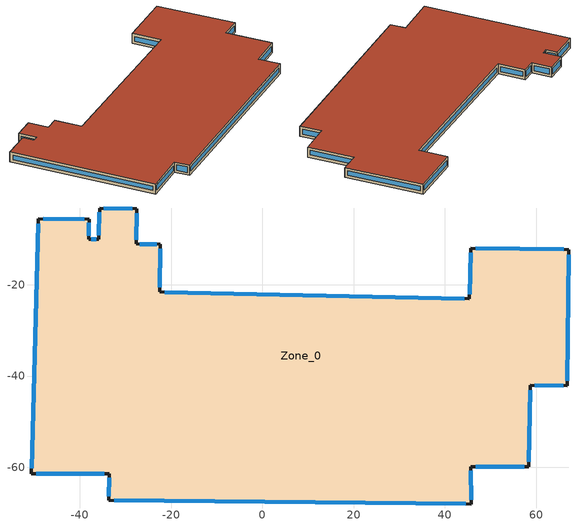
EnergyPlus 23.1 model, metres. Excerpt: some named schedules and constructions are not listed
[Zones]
Zone_0
 floor outside (90.1-2019 Nonresidential CZ 0 Exterior Floor (Mass)): 45.65,-11.95 67.11,-12.26 66.85,-42.12 58.67,-41.99 58.38,-59.84 45.67,-59.84 45.75,-68.04 -33.66,-67.17 -33.61,-61.37 -50.65,-61.4 -49.12,-5.47 -38.01,-5.66 -38.09,-10.02 -35.92,-10.05 -35.7,-3.15 -27.54,-3.34 -27.7,-11.04 -22.39,-11.12 -22.54,-21.54 45.37,-23.04 z4
 wall outside (UVal_0.2_Mass): 45.65,-11.95 45.37,-23.04 -22.54,-21.54 -22.39,-11.12 -27.7,-11.04 -27.54,-3.34 -35.7,-3.15 -35.92,-10.05 -38.09,-10.02 -38.01,-5.66 -49.12,-5.47 -50.65,-61.4 -33.61,-61.37 -33.66,-67.17 45.75,-68.04 45.67,-59.84 58.38,-59.84 58.67,-41.99 66.85,-42.12 67.11,-12.26 45.65,-11.95 z4:8
 window (90.1-2019 Nonresidential CZ 0 Glazing (Operable)): 45.62,-12.97 45.39,-22.02 / -39.03,-5.64 -48.1,-5.48 z5.02:6.98; 44.2,-23.01 -21.37,-21.57 / -49.15,-6.63 -50.62,-60.23 z5.17:6.83; -22.52,-20.54 -22.4,-12.12 z5.01:6.99; -23.22,-11.1 -26.86,-11.05 z4.83:7.17; -27.68,-10.1 -27.56,-4.28 z4.94:7.06; -28.5,-3.32 -34.74,-3.18 / 45.74,-67.08 45.68,-60.8 / 59.63,-42.01 65.9,-42.11 z4.96:7.04; -35.73,-4.07 -35.89,-9.14 z4.91:7.09; -36.43,-10.05 -37.58,-10.03 z4.5:7.5; -38.07,-9.25 -38.02,-6.42 z4.77:7.23; -49.57,-61.4 -34.69,-61.37 z5.08:6.92; -33.61,-62.23 -33.65,-66.31 z4.86:7.14; -32.48,-67.19 44.58,-68.02 z5.18:6.82; 46.71,-59.84 57.34,-59.84 z5.04:6.96; 58.4,-58.76 58.66,-43.08 z5.09:6.91; 66.86,-40.99 67.1,-13.39 z5.13:6.87; 66,-12.24 46.76,-11.97 z5.11:6.89
 roof outside (300mmInsulation 200mmConcrete): 45.65,-11.95 45.37,-23.04 -22.54,-21.54 -22.39,-11.12 -27.7,-11.04 -27.54,-3.34 -35.7,-3.15 -35.92,-10.05 -38.09,-10.02 -38.01,-5.66 -49.12,-5.47 -50.65,-61.4 -33.61,-61.37 -33.66,-67.17 45.75,-68.04 45.67,-59.84 58.38,-59.84 58.67,-41.99 66.85,-42.12 67.11,-12.26 z8
[EnergyManagementSystem:Sensor] Output:Variable Index Key=Environment
Name | Output:Variable
OutdoorTemp | Site Outdoor Air Drybulb Temperature
OutdoorRelHumid | Site Outdoor Air Relative Humidity
[ZoneHVAC:IdealLoadsAirSystem]
Zone_0 Ideal Loads Air: Maximum Heating Supply Air Temperature {C}=35; Minimum Cooling Supply Air Temperature {C}=12; Maximum Heating Supply Air Humidity Ratio {kgWater/kgDryAir}=0.01; Minimum Cooling Supply Air Humidity Ratio {kgWater/kgDryAir}=0.008; Heating Limit=LimitFlowRateAndCapacity; MaximumHeatingAirFlowRate [m3/s]=Autosize; MaximumSensibleHeatingCapacity [W]=Autosize; Cooling Limit=LimitFlowRateAndCapacity; MaximumCoolingAirFlowRate [m3/s]=Autosize; MaximumTotalCoolingCapacity [W]=Autosize; HeatingAvailabilitySchedule=Off; CoolingAvailabilitySchedule=CoolAvail_Zone_0; Dehumidification Control Type=Humidistat; Humidification Control Type=Humidistat; Design Specification Outdoor Air Object=Zone_0MinFreshAir; Demand Controlled Ventilation Type=OccupancySchedule; Outdoor Air Economizer Type=NoEconomizer; Heat Recovery Type=None; SensibleHeatRecoveryEffectiveness=0.7; LatentHeatRecoveryEffectiveness=0.65
[Schedule:Constant]
Off: Value=0
AllOn: Value=1
Zone_0Heating_SP_Sch: HeatingSetpoint=20
Zone_0Cooling_SP_Sch: CoolingSetpoint=26
[Schedule:Day:Hourly]
395fe4a4-1e5b-494d-9ff9-90af0ca2e1f5: Fraction, 0, 0, 0, 0, 0, 0, 0, 0, 0, 0, 0, 0, 0, 0, 0, 0, 0, 0, 0, 0, 0, 0, 0, 0
0168c0a1-7ccf-4930-adc5-127b7787b5d8: Fraction, 0, 0, 0, 0, 0, 0, 0, 0.2, 0.4, 0.6, 0.8, 0.8, 0.4, 0.6, 0.8, 0.8, 0.4, 0.2, 0, 0, 0, 0, 0, 0
b480b4cd-de54-46f3-91ae-9539ea81e60f: Fraction, 0, 0, 0, 0, 0, 0, 0, 1, 1, 1, 1, 1, 1, 1, 1, 1, 1, 1, 0, 0, 0, 0, 0, 0
70089193-da17-404e-9115-ec46c2ea957f: Fraction, 0.1, 0.1, 0.1, 0.1, 0.1, 0.1, 0.1, 0.1, 0.1, 0.1, 0.1, 0.1, 0.1, 0.1, 0.1, 0.1, 0.1, 0.1, 0.1, 0.1, 0.1, 0.1, 0.1, 0.1
48e05ed8-0a40-4956-aef5-b96268b99ead: Fraction, 0.1, 0.1, 0.1, 0.1, 0.1, 0.1, 0.1, 0.2, 0.4, 0.6, 0.8, 0.8, 0.4, 0.6, 0.8, 0.8, 0.4, 0.2, 0.1, 0.1, 0.1, 0.1, 0.1, 0.1
744221c2-749a-433a-b189-6546c7c26037: Fraction, 1, 1, 1, 1, 1, 1, 1, 1, 0, 0, 0, 0, 0, 1, 0, 0, 0, 0, 0, 0, 0, 0, 0, 0
e34941b2-33e7-4d78-aa25-283fbaf002ad: Fraction, 1, 1, 1, 1, 1, 1, 1, 1, 0, 0, 0, 0, 0, 0, 0, 0, 0, 0, 0, 0, 0, 0, 0, 0
a03317c3-ab43-40d1-b58e-b2b317c2a495: Fraction, 1, 1, 1, 1, 1, 1, 1, 1, 0, 0, 0, 1, 1, 1, 1, 1, 0, 0, 0, 0, 0, 0, 0, 1
0aa12764-6c46-4f16-bfec-e494f8caf28b: Fraction, 1, 1, 1, 1, 1, 1, 1, 1, 0, 0, 0, 0, 0, 0, 0, 0, 0, 0, 0, 0, 0, 0, 0, 1
e1b118a0-24fb-48e5-a394-dff1ccd0263b: Fraction, 1, 1, 1, 1, 1, 1, 1, 1, 0, 0, 0, 0, 1, 1, 1, 0, 0, 0, 0, 0, 0, 0, 0, 0
d2512f03-0508-459b-aff9-e87f6d5f412d: Fraction, 1, 1, 1, 1, 1, 1, 1, 1, 0, 0, 0, 0, 0, 0, 0, 0, 0, 0, 0, 0, 0, 0, 1, 1
917271f1-ed78-4b26-b898-31f947bba098: Fraction, 1, 1, 1, 1, 1, 1, 1, 0, 0, 0, 0, 0, 1, 1, 1, 1, 0, 0, 0, 0, 0, 0, 0, 1
f2df9002-fe45-4fc6-8bce-cba36b805abf: Fraction, 1, 1, 1, 1, 1, 1, 1, 1, 0, 0, 0, 0, 1, 1, 1, 1, 1, 0, 0, 0, 0, 0, 0, 0
adf4449e-b0e5-4ba5-bdc0-4159f12a942e: Fraction, 1, 1, 1, 1, 1, 1, 1, 1, 0, 0, 0, 0, 1, 1, 1, 1, 1, 0, 0, 0, 0, 0, 0, 1
0c2a9997-0e07-4fd9-8bfe-c29a6e62eccd: Fraction, 1, 1, 1, 1, 1, 0, 0, 0, 0, 0, 1, 1, 1, 1, 0, 0, 0, 0, 0, 0, 0, 0, 1, 1
8f25c6a3-cdbd-4946-9e6a-08ef6ee7d794: Fraction, 1, 1, 1, 1, 1, 0, 0, 0, 0, 0, 0, 0, 0, 0, 0, 1, 1, 1, 1, 1, 1, 1, 1, 1
0bf2fe32-dcda-4b13-a352-254c01002678: Fraction, 1, 1, 1, 1, 1, 1, 1, 0, 0, 0, 0, 0, 0, 0, 0, 0, 0, 0, 0, 0, 0, 0, 1, 1
9a9d243e-1b64-4b25-8521-0fd9091ded3b: Fraction, 1, 1, 1, 1, 1, 1, 1, 0, 0, 0, 0, 0, 0, 0, 0, 0, 0, 0, 0, 0, 0, 0, 0, 1
2b925ef5-09e0-4367-9310-26acef7b881c: Fraction, 1, 1, 1, 1, 1, 1, 1, 1, 1, 1, 1, 0, 0, 0, 0, 0, 0, 0, 0, 0, 1, 1, 1, 1
a0995f45-f310-4e6b-a546-d6ff609c8c7b: Fraction, 1, 1, 1, 1, 1, 1, 0, 0, 0, 0, 0, 0, 0, 0, 0, 0, 0, 0, 0, 0, 0, 1, 1, 1
88e021d5-b09d-4cb6-ac72-568497f3f590: Fraction, 1, 1, 1, 1, 0, 0, 0, 0, 0, 0, 0, 0, 0, 0, 0, 0, 0, 0, 0, 0, 0, 1, 1, 1
625f50c5-c842-4305-aee5-a2133cbb230e: Fraction, 1, 1, 1, 1, 1, 1, 1, 1, 1, 1, 1, 1, 1, 1, 0, 0, 0, 0, 0, 0, 1, 1, 1, 1
46315488-0a35-4a29-b716-56372d9e968b: Fraction, 1, 1, 1, 1, 1, 1, 0, 0, 0, 0, 0, 0, 0, 0, 0, 0, 0, 0, 0, 0, 0, 0, 1, 1
b629d2d9-330a-461f-aad9-89b53478f256: Fraction, 0, 1, 1, 1, 1, 1, 1, 1, 0, 0, 0, 0, 0, 1, 0, 0, 0, 0, 1, 1, 1, 1, 1, 1
0797916d-2451-4fa3-adf4-f76d1a7c3ed1: Fraction, 1, 1, 1, 1, 1, 1, 0, 0, 0, 0, 0, 0, 1, 1, 0, 0, 1, 1, 1, 1, 1, 1, 1, 1
9dca3efe-5e01-4825-a92e-7e12816541c1: Fraction, 1, 1, 1, 1, 1, 1, 1, 1, 0, 0, 0, 0, 0, 0, 0, 0, 0, 0, 0, 0, 0, 1, 1, 1
0de4b363-c052-4ac1-a0d4-086ddec09d16: Fraction, 1, 1, 1, 0, 0, 0, 0, 0, 0, 0, 0, 0, 0, 0, 0, 0, 0, 0, 0, 0, 0, 0, 0, 0
5183d4cc-7c8b-49f4-8a9c-048636466a2b: Fraction, 1, 1, 1, 1, 1, 1, 1, 1, 0, 0, 0, 0, 1, 1, 1, 1, 0, 0, 0, 0, 0, 0, 0, 0
10e2b241-44c1-4f4d-90bb-220b4a864ef7: Fraction, 0, 0, 0, 0, 0, 0, 0, 0, 1, 1, 1, 1, 1, 1, 1, 1, 0, 0, 0, 0, 0, 0, 0, 0
9d46ebb2-21c6-49f0-b2ab-f09645a013b2: Fraction, 0, 0, 0, 1, 1, 1, 1, 1, 0, 0, 0, 0, 0, 0, 0, 0, 0, 0, 0, 0, 0, 0, 0, 0
56a8c0c2-c035-4b50-a370-c69616f50ae8: Fraction, 0, 0, 0, 1, 1, 1, 1, 1, 0, 0, 0, 0, 0, 1, 1, 1, 0, 0, 0, 0, 0, 0, 0, 0
894e30de-0034-4479-b306-5bf3115a26f4: Fraction, 0, 1, 1, 1, 1, 1, 1, 1, 0, 0, 0, 0, 0, 1, 1, 0, 0, 0, 0, 0, 0, 0, 0, 0
0c5407a2-be73-4045-ae7c-1afcc82e9e80: Fraction, 0, 0, 0, 0, 1, 1, 1, 1, 0, 0, 0, 0, 0, 0, 0, 0, 0, 0, 0, 0, 0, 0, 0, 0
d2bdcee8-4e35-4e97-beea-0b49b303d5d7: Fraction, 1, 1, 1, 1, 1, 1, 1, 1, 1, 0, 1, 1, 1, 1, 1, 1, 1, 0, 0, 1, 1, 1, 1, 1
fa6d4af0-f943-4b27-a7db-a25e66ee7b31: Fraction, 1, 1, 1, 1, 1, 1, 1, 1, 0, 0, 0, 1, 1, 1, 1, 1, 0, 1, 1, 1, 1, 1, 1, 1
bc63f765-6565-4562-a772-93a164d27176: Fraction, 0, 1, 1, 1, 1, 1, 1, 1, 0, 0, 0, 0, 1, 1, 1, 0, 0, 0, 0, 0, 0, 0, 0, 0
3d3322c4-4425-4fba-b938-6d8fcb40634e: Fraction, 0, 0, 0, 0, 0, 0, 0, 0, 0, 0, 0, 0, 1, 0, 0, 0, 0, 0, 0, 0, 0, 0, 0, 0
9fbb6e61-7566-4e63-b59e-c53a9ab6f661: Fraction, 0, 1, 1, 1, 1, 1, 1, 1, 0, 0, 0, 0, 0, 0, 0, 0, 0, 0, 0, 0, 0, 0, 0, 0
73087eb4-4b6b-4474-9fc1-6bf1c49d04ec: Fraction, 0, 1, 0, 0, 1, 0, 0, 0, 0, 0, 0, 1, 1, 1, 1, 1, 1, 0, 0, 0, 0, 0, 0, 0
ae96293e-fff5-43da-a5ce-19333dae1267: Fraction, 0, 0, 0, 0, 0, 0, 0, 0, 0, 0, 0, 0, 1, 0, 1, 0, 0, 0, 0, 0, 0, 0, 0, 0
b4b30c55-7d49-4515-b814-a917e94ed079: Fraction, 0, 0, 0, 0, 0, 0, 0, 0, 0, 0, 0, 1, 0, 0, 1, 1, 0, 0, 0, 0, 0, 0, 0, 1
ad45d705-0443-4143-80a5-2bfc2984bfd0: Fraction, 0, 0, 0, 1, 1, 1, 1, 1, 0, 0, 0, 1, 1, 1, 1, 0, 0, 0, 0, 0, 0, 1, 1, 0
ad441e7a-4a48-466d-9451-12bfd8488a34: Fraction, 0, 1, 1, 1, 1, 1, 1, 1, 0, 0, 0, 1, 1, 1, 1, 1, 0, 0, 1, 0, 0, 1, 1, 1
bf895c1f-3878-4e35-81c5-ccd5619d10b2: Fraction, 1, 1, 1, 1, 1, 1, 1, 1, 0, 0, 0, 1, 1, 1, 1, 0, 0, 0, 0, 1, 0, 0, 1, 1
e6f08b09-ced1-4ce6-9617-d83c3a606e7a: Fraction, 1, 1, 1, 1, 1, 1, 1, 1, 1, 1, 0, 0, 0, 0, 0, 0, 0, 0, 0, 1, 1, 1, 1, 1
4b907042-11a9-44a5-85d5-1a4f21aedc40: Fraction, 1, 1, 1, 1, 1, 1, 1, 1, 0, 0, 0, 1, 1, 1, 1, 1, 1, 0, 1, 1, 1, 1, 1, 1
6b6866d7-6f8b-4ca6-bfc9-669e95e4a574: Fraction, 1, 1, 0, 0, 1, 1, 0, 0, 0, 0, 0, 1, 0, 0, 1, 1, 0, 0, 0, 0, 0, 0, 0, 0
41d32586-151c-4546-a3f9-3ac8f13f8f80: Fraction, 0, 1, 1, 0, 1, 1, 0, 0, 0, 0, 0, 1, 1, 1, 1, 1, 1, 0, 0, 0, 0, 0, 0, 0
754111bb-d408-4ff3-a43f-a254e3a150b6: Fraction, 0, 0, 0, 0, 1, 1, 1, 1, 0, 0, 0, 1, 1, 1, 1, 1, 0, 0, 0, 0, 0, 0, 0, 0
d3a64401-5984-4a96-93b4-7a79908f2197: Fraction, 1, 1, 1, 1, 1, 1, 1, 1, 0, 0, 0, 1, 1, 1, 1, 1, 0, 0, 0, 0, 0, 0, 0, 0
457321eb-2d8f-4d07-bca8-0998918afe7a: Fraction, 0, 0, 1, 1, 1, 1, 1, 0, 0, 0, 0, 1, 1, 1, 1, 1, 1, 0, 0, 0, 0, 0, 0, 0
89c182a0-67be-48ec-82ce-c0dbecdd2157: Fraction, 0, 0, 0, 0, 0, 0, 0, 0, 0, 0, 0, 0, 0, 1, 0, 0, 0, 0, 0, 0, 0, 0, 0, 0
07cf5b50-bedf-42aa-9d8e-43b4c9ac5c35: Fraction, 0, 0, 0, 0, 0, 0, 0, 0, 0, 0, 0, 1, 1, 1, 0, 0, 0, 0, 0, 0, 0, 0, 0, 0
539f8ec4-f442-4626-a25a-663ea4a5cf68: Fraction, 0, 0, 0, 0, 0, 0, 0, 0, 0, 0, 0, 0, 1, 1, 1, 1, 0, 0, 0, 0, 0, 0, 0, 0
191db0ff-5348-4a69-90fc-e1849019efa3: Fraction, 0, 0, 0, 1, 1, 1, 1, 1, 0, 0, 0, 1, 1, 1, 1, 1, 0, 0, 0, 0, 0, 0, 0, 0
75c30d78-baa0-4a2d-b4de-0fc1827473e5: Fraction, 1, 1, 1, 0, 1, 1, 1, 1, 0, 0, 0, 1, 1, 1, 1, 1, 1, 0, 0, 0, 0, 0, 0, 1
41f7f16a-2951-4f10-ad53-d033ade2b049: Fraction, 1, 1, 1, 1, 1, 1, 1, 1, 0, 0, 0, 1, 1, 1, 1, 1, 1, 0, 0, 0, 0, 0, 0, 1
6d0cc3c8-edee-467c-a703-eccc316cfef5: Fraction, 1, 1, 1, 1, 0, 0, 0, 1, 0, 0, 1, 1, 1, 1, 1, 1, 1, 0, 0, 0, 0, 0, 0, 0
4a678857-1a88-4c90-8cd3-93141cedcbe1: Fraction, 1, 1, 1, 1, 0, 0, 0, 0, 0, 0, 0, 1, 1, 1, 1, 1, 1, 0, 0, 0, 0, 0, 0, 0
35beab27-60d5-46f3-9268-e63ec356a778: Fraction, 0, 0, 0, 0, 0, 0, 0, 0, 0, 0, 0, 1, 1, 1, 1, 1, 0, 0, 0, 0, 0, 1, 1, 1
f752be28-1eb0-4c66-aa63-3401f5ebe435: Fraction, 1, 1, 1, 1, 1, 1, 1, 1, 1, 1, 0, 0, 0, 0, 1, 1, 0, 0, 0, 1, 1, 0, 1, 0
c8c4da55-d544-41e2-908d-6b5c3211dde3: Fraction, 0, 1, 1, 1, 1, 1, 1, 1, 1, 1, 1, 1, 0, 1, 0, 1, 1, 1, 1, 1, 1, 1, 1, 1
f6dbad9c-9d53-424a-8e1e-425a30001472: Fraction, 1, 1, 1, 1, 1, 1, 1, 1, 0, 0, 0, 1, 0, 1, 1, 0, 0, 0, 0, 1, 0, 1, 1, 1
53c1f9a8-06ec-48af-8866-5230023a87d1: Fraction, 1, 1, 1, 1, 1, 1, 1, 1, 0, 0, 0, 1, 1, 1, 1, 1, 1, 1, 0, 0, 0, 0, 0, 0
737503c6-e1c9-437f-8020-f0134be70370: Fraction, 1, 0, 1, 1, 1, 0, 1, 1, 0, 0, 0, 1, 1, 1, 1, 1, 1, 0, 0, 0, 0, 0, 0, 0
cf9fff57-91c6-4063-8292-e4dfb5483236: Fraction, 0, 0, 0, 0, 0, 1, 1, 0, 0, 0, 0, 0, 1, 1, 1, 1, 0, 0, 0, 0, 1, 1, 1, 0
d2b0de95-cf7e-4595-880c-659fb4c9a45b: Fraction, 0, 1, 0, 1, 1, 1, 1, 1, 0, 0, 0, 1, 1, 1, 1, 1, 1, 0, 0, 0, 0, 0, 0, 0
e8507627-d4b0-4115-929d-f587c2ec3bc5: Fraction, 0, 1, 1, 1, 1, 1, 0, 1, 0, 0, 0, 1, 1, 1, 1, 1, 1, 1, 0, 0, 0, 0, 0, 0
7230b658-2618-4c6b-b0fd-7596779ece9c: Fraction, 0, 0, 0, 1, 1, 1, 1, 1, 0, 0, 0, 1, 1, 1, 1, 1, 1, 1, 0, 0, 0, 0, 0, 0
bde8d287-36ef-4d0c-9885-43237868ada0: Fraction, 0, 0, 0, 0, 1, 1, 1, 1, 0, 0, 0, 1, 1, 1, 1, 1, 1, 1, 0, 0, 0, 0, 0, 0
d17ee16e-ce08-46ce-9414-624eddcbebc4: Fraction, 0, 0, 1, 1, 1, 1, 1, 1, 0, 0, 0, 1, 1, 1, 1, 1, 0, 1, 1, 1, 0, 1, 1, 1
fc0b7e1f-68d6-4c70-9761-7079ab31c5a3: Fraction, 0, 0, 0, 0, 1, 1, 1, 1, 0, 0, 1, 1, 1, 1, 1, 1, 1, 0, 0, 0, 0, 0, 0, 0
0de4af46-c4dc-48de-90bf-6acdda52d922: Fraction, 0, 0, 0, 0, 0, 1, 0, 0, 0, 1, 1, 1, 1, 1, 1, 1, 1, 1, 0, 0, 0, 0, 0, 0
77e89c16-663e-43de-9a02-117f413c64b6: Fraction, 0, 0, 0, 1, 1, 1, 1, 0, 0, 0, 0, 1, 1, 1, 1, 1, 1, 1, 0, 0, 0, 0, 0, 0
b2d656ac-3331-47be-b121-248288a8f02b: Fraction, 1, 1, 1, 0, 1, 0, 1, 1, 0, 0, 0, 0, 1, 1, 1, 1, 1, 0, 0, 0, 0, 0, 0, 0
55e140d4-0210-4216-8356-5b0858a2d4b6: Fraction, 0, 0, 1, 1, 1, 1, 1, 1, 0, 1, 1, 1, 1, 1, 0, 1, 0, 0, 0, 1, 0, 0, 1, 1
5c98c98e-da3a-4140-a136-4bbf0284a5ab: Fraction, 1, 1, 1, 1, 1, 1, 0, 1, 0, 1, 1, 1, 1, 1, 1, 1, 1, 1, 0, 0, 0, 0, 0, 0
09bc2933-a2cb-4b4b-92bb-510127132aff: Fraction, 0, 1, 1, 1, 1, 1, 0, 1, 0, 0, 0, 1, 1, 1, 0, 0, 0, 0, 0, 0, 0, 0, 0, 1
232b529e-0663-4a68-9ca3-61a53545ccab: Fraction, 1, 1, 1, 1, 1, 1, 1, 1, 0, 1, 1, 1, 1, 1, 1, 0, 1, 0, 0, 1, 1, 1, 1, 1
be679bc2-9342-4d9f-9503-18a3e2a7596d: Fraction, 1, 1, 1, 1, 1, 1, 1, 0, 0, 0, 0, 0, 1, 1, 1, 1, 0, 0, 0, 0, 0, 0, 1, 0
6844bf9f-ccb0-4043-9431-6e02773f5180: Fraction, 0, 0, 1, 1, 1, 1, 1, 1, 0, 1, 1, 1, 1, 1, 1, 1, 1, 1, 1, 0, 0, 0, 0, 0
23dd16a4-24b4-478a-9200-7b48acc94553: Fraction, 1, 1, 1, 1, 1, 1, 1, 1, 0, 0, 1, 1, 1, 0, 0, 0, 0, 0, 0, 1, 0, 1, 1, 1
dfd19686-5bf2-4c71-86aa-1b946d1a20ed: Fraction, 1, 1, 1, 1, 1, 1, 1, 1, 0, 0, 0, 1, 1, 1, 1, 1, 0, 0, 0, 0, 0, 1, 1, 1
a9ed5bab-4ecf-4eae-8d5f-67355b24578d: Fraction, 1, 1, 1, 1, 1, 1, 1, 1, 0, 1, 1, 0, 1, 1, 1, 0, 0, 0, 0, 1, 1, 1, 1, 1
67551fba-354e-41c0-9b5c-1eb9034e3a0d: Fraction, 1, 1, 1, 1, 1, 1, 1, 1, 0, 0, 1, 1, 1, 1, 1, 1, 1, 1, 0, 0, 0, 0, 0, 0
575366e1-f090-4695-a302-ba23a47e19a0: Fraction, 0, 1, 1, 0, 1, 1, 1, 1, 0, 1, 1, 1, 1, 1, 1, 1, 0, 1, 1, 1, 1, 1, 1, 1
b42d19f9-2c92-4d3f-b0a2-0ee0dd1920d1: Fraction, 1, 1, 0, 1, 1, 1, 1, 1, 0, 0, 1, 1, 1, 0, 0, 0, 1, 1, 0, 1, 1, 1, 1, 1
c4f7dc96-5412-4103-8946-1c5064d6d54d: Fraction, 1, 1, 1, 1, 1, 1, 1, 1, 0, 0, 1, 1, 1, 1, 1, 0, 1, 1, 1, 1, 1, 1, 1, 1
c823ce59-0b66-4563-87f8-6cc4bc79e605: Fraction, 1, 1, 1, 1, 1, 1, 1, 1, 1, 0, 1, 1, 1, 1, 1, 0, 1, 0, 0, 1, 1, 1, 1, 1
33a89814-bd44-4514-8b2d-3b03b904de1d: Fraction, 1, 1, 1, 1, 1, 1, 1, 1, 1, 1, 1, 1, 1, 1, 0, 0, 0, 0, 0, 0, 0, 1, 1, 1
90f4c477-8432-40b6-9603-4dd1eead65c2: Fraction, 1, 1, 1, 1, 0, 0, 0, 0, 0, 0, 1, 1, 1, 1, 1, 1, 1, 0, 0, 0, 0, 0, 0, 0
040b4a18-5c9d-4217-afeb-1e8a4760004d: Fraction, 0, 1, 1, 1, 1, 1, 1, 1, 0, 0, 0, 1, 1, 1, 1, 1, 1, 1, 0, 0, 0, 0, 0, 0
2a9244de-c47d-4e18-a1b5-134ef328d9ae: Fraction, 0, 1, 0, 0, 1, 0, 1, 0, 0, 0, 1, 1, 1, 1, 1, 1, 1, 0, 0, 0, 0, 0, 0, 0
0fc31afd-e723-4523-91c5-bf029d93d0b2: Fraction, 0, 1, 1, 1, 1, 1, 1, 1, 0, 1, 1, 1, 1, 1, 1, 1, 1, 1, 0, 0, 0, 0, 0, 0
6739e374-8276-4c2e-be83-a9bfac18e237: Fraction, 0, 0, 0, 0, 1, 0, 0, 0, 0, 1, 1, 1, 1, 1, 1, 1, 1, 1, 1, 0, 0, 0, 0, 0
fa163ae5-ffd9-4836-abc7-937f3535789f: Fraction, 0, 0, 0, 0, 1, 1, 0, 1, 0, 0, 1, 1, 0, 1, 1, 1, 1, 1, 1, 1, 1, 1, 1, 1
1f1fbc70-a888-483c-835d-e28964c46832: Fraction, 1, 1, 1, 1, 1, 1, 1, 1, 0, 0, 0, 1, 1, 1, 1, 1, 1, 0, 0, 0, 0, 0, 0, 0
f7f6ff31-375f-41f3-8e6c-0a7af5858078: Fraction, 0, 1, 1, 1, 1, 1, 1, 1, 0, 0, 1, 1, 1, 0, 0, 0, 0, 0, 0, 0, 0, 0, 0, 1
3a821c32-61ee-46d0-9bb1-742203d88142: Fraction, 1, 1, 1, 1, 1, 1, 1, 1, 0, 0, 1, 1, 1, 1, 1, 1, 1, 0, 1, 0, 0, 0, 0, 0
7acd3799-2b57-4c68-bf01-09d03007384c: Fraction, 0, 0, 0, 0, 1, 1, 0, 0, 0, 0, 1, 1, 0, 0, 0, 1, 1, 0, 0, 1, 1, 1, 1, 1
1e361086-a9a6-4e25-9f65-ab9a5a740266: Fraction, 1, 1, 1, 1, 1, 1, 1, 1, 0, 0, 0, 1, 1, 1, 1, 0, 0, 1, 1, 1, 1, 1, 1, 1
1372ef2e-1478-488c-9643-2e094681f889: Fraction, 1, 1, 1, 1, 1, 1, 1, 1, 0, 0, 0, 1, 1, 1, 1, 0, 1, 1, 0, 0, 0, 0, 0, 0
fd1ec968-9294-41f8-a7d3-498d662f6b76: Fraction, 0, 0, 0, 0, 1, 0, 0, 0, 0, 1, 0, 1, 1, 1, 0, 1, 1, 1, 1, 1, 1, 1, 1, 1
802df544-016d-4b41-9a45-728059eaf276: Fraction, 1, 1, 1, 1, 1, 1, 1, 1, 1, 0, 0, 1, 1, 1, 1, 1, 0, 0, 0, 0, 0, 0, 0, 0
b90da59b-36db-46ec-8499-b9f9336c0f01: Fraction, 1, 1, 1, 1, 1, 1, 1, 1, 0, 1, 1, 1, 1, 1, 1, 0, 0, 0, 0, 0, 0, 0, 0, 0
0db30598-d0bd-49a6-aa76-42b802bb5a85: Fraction, 1, 1, 1, 0, 1, 1, 0, 1, 0, 0, 0, 1, 1, 1, 0, 0, 0, 0, 0, 0, 0, 0, 0, 0
4aef8d9c-f15e-4bad-8f32-30d26bbf9014: Fraction, 0, 0, 0, 0, 0, 0, 0, 0, 1, 1, 1, 1, 1, 1, 1, 1, 1, 1, 1, 0, 0, 0, 0, 0
2ab2d4d0-8b60-4499-ba0f-54a3739f4ef6: Fraction, 0, 0, 0, 0, 1, 0, 1, 1, 1, 1, 1, 1, 1, 1, 1, 1, 1, 1, 0, 0, 0, 0, 0, 0
c57d9113-a1ba-45ae-a877-1cf2f23fedff: Fraction, 0, 0, 0, 0, 0, 1, 1, 1, 1, 1, 1, 1, 1, 1, 1, 1, 1, 1, 1, 0, 0, 0, 0, 0
95d96651-751b-4139-9d83-35c46fc5aa85: Fraction, 0, 0, 0, 0, 1, 0, 1, 0, 0, 1, 1, 1, 1, 1, 1, 1, 1, 1, 1, 0, 0, 0, 0, 0
94ee13e0-aba9-4dfd-b35a-756f0db5b8dd: Fraction, 0, 0, 0, 0, 1, 1, 1, 1, 0, 1, 1, 1, 1, 1, 1, 1, 1, 1, 1, 0, 0, 0, 0, 0
5e75f87c-fd3c-4faa-9a8e-371433c62852: Fraction, 0, 0, 0, 0, 0, 0, 0, 0, 1, 1, 1, 1, 1, 1, 0, 0, 0, 0, 0, 1, 0, 0, 0, 0
4c2ccb5e-d372-45cb-803a-2310979c66e3: Fraction, 0, 1, 0, 0, 1, 0, 1, 1, 0, 1, 1, 1, 1, 0, 1, 0, 0, 0, 0, 0, 0, 0, 0, 1
d0eec549-3512-43a6-8452-e708e472b264: Fraction, 1, 0, 1, 1, 1, 1, 1, 0, 0, 1, 1, 1, 0, 0, 1, 1, 1, 0, 0, 0, 0, 0, 0, 0
466fb9d1-c813-443d-b5f0-217d513540b0: Fraction, 1, 1, 0, 1, 1, 1, 1, 1, 0, 1, 1, 1, 1, 1, 1, 0, 0, 0, 0, 0, 0, 0, 0, 0
be85480e-e3c7-4977-bd7c-e3d2b381f216: Fraction, 0, 1, 1, 1, 1, 1, 1, 1, 0, 1, 1, 1, 0, 1, 1, 1, 0, 1, 0, 1, 1, 0, 1, 0
39414fee-f023-4775-931d-403f4cf0c5c7: Fraction, 1, 1, 1, 1, 1, 1, 1, 1, 0, 0, 0, 0, 1, 0, 0, 0, 0, 0, 0, 0, 0, 0, 1, 0
1177f44c-a1c9-47d3-b0c4-0fc47197a7b3: Fraction, 1, 1, 0, 1, 1, 1, 1, 1, 0, 1, 1, 1, 1, 1, 1, 1, 1, 1, 0, 0, 0, 0, 0, 0
2aec643d-2d39-4012-90a8-b33c2d84b912: Fraction, 0, 0, 0, 0, 0, 0, 0, 0, 0, 1, 1, 0, 0, 1, 1, 0, 0, 0, 0, 0, 0, 1, 1, 1
9ee4d77a-bd9e-49f5-a18c-ab5a98d43d1e: Fraction, 1, 1, 1, 1, 1, 1, 0, 0, 0, 0, 1, 1, 1, 1, 1, 1, 1, 1, 0, 0, 0, 0, 0, 0
911e46f1-4cb7-4d00-a3e5-f9018e990a34: Fraction, 0, 0, 0, 0, 0, 0, 0, 0, 0, 0, 1, 1, 1, 1, 1, 1, 1, 1, 0, 0, 0, 0, 0, 0
1906525b-f128-4eb1-b763-70f0d990daf6: Fraction, 0, 0, 0, 1, 1, 1, 0, 0, 0, 0, 0, 0, 1, 1, 0, 0, 1, 1, 0, 0, 0, 1, 1, 1
49101d8e-9b8e-4bc5-868d-36ff5aee284b: Fraction, 1, 1, 1, 1, 1, 1, 1, 1, 0, 1, 1, 1, 0, 0, 0, 0, 0, 0, 0, 0, 0, 0, 0, 1
2365936a-9481-4487-8c04-65166b6bdfed: Fraction, 1, 1, 1, 1, 1, 1, 1, 1, 1, 0, 0, 0, 1, 1, 1, 1, 0, 0, 0, 0, 0, 0, 1, 1
58c5bc13-fe43-427a-bab0-b13d5a904e5b: Fraction, 1, 1, 1, 1, 1, 1, 1, 1, 0, 0, 1, 1, 1, 1, 1, 1, 1, 0, 0, 0, 0, 0, 0, 0
eaa705fc-34ef-4cf4-a4e2-b8eaf7a7e29c: Fraction, 1, 1, 1, 1, 1, 1, 1, 1, 0, 0, 1, 1, 1, 1, 0, 0, 1, 1, 1, 1, 1, 1, 1, 1
f5fcd50b-31c7-4593-b6b0-e63934e668c1: Fraction, 1, 1, 1, 1, 1, 1, 1, 1, 0, 0, 1, 1, 1, 1, 0, 0, 0, 1, 1, 1, 1, 1, 1, 1
a40bf320-cc43-4aa2-9843-e6add97aafe8: Fraction, 0, 0, 0, 0, 1, 1, 1, 1, 0, 0, 0, 0, 0, 0, 0, 0, 0, 0, 0, 0, 0, 0, 1, 1
ea1f95f4-b71a-425a-a370-1e78fa0fc71c: Fraction, 1, 1, 1, 1, 1, 1, 1, 1, 1, 1, 1, 1, 1, 1, 1, 1, 1, 1, 1, 0, 0, 0, 0, 0
a12ec4d1-a13c-41b9-97d0-69fc1b2b1c34: Fraction, 0, 0, 0, 0, 0, 0, 0, 0, 0, 0, 1, 1, 1, 1, 1, 0, 0, 0, 0, 0, 0, 1, 1, 1
1c5e50e0-00f9-42b2-946e-b9e79f386e45: Fraction, 1, 1, 1, 1, 1, 1, 1, 1, 1, 0, 0, 0, 1, 1, 1, 1, 1, 0, 0, 0, 0, 0, 0, 0
96391821-07ab-4520-aec7-d08f99e29c0f: Fraction, 0, 1, 0, 0, 0, 1, 1, 1, 0, 0, 1, 1, 1, 0, 0, 0, 0, 0, 0, 0, 0, 0, 0, 0
5d244a10-b2d9-4fd5-8e91-d9aff2347049: Fraction, 1, 1, 1, 1, 1, 1, 1, 1, 1, 0, 0, 0, 0, 0, 0, 0, 1, 1, 0, 0, 0, 0, 0, 0
841b8266-5d75-44ba-b41d-574ee83e530f: Fraction, 0, 0, 0, 1, 1, 0, 0, 0, 0, 1, 1, 1, 0, 0, 0, 0, 0, 0, 0, 0, 0, 0, 0, 0
7bba92ad-405f-493c-a168-3b49408176f7: Fraction, 0, 0, 0, 0, 0, 0, 0, 0, 0, 1, 1, 1, 0, 0, 0, 0, 0, 0, 0, 0, 1, 1, 1, 1
f7e0b09a-77db-48e0-aff1-bf479d00cdc4: Fraction, 1, 1, 1, 1, 1, 1, 1, 1, 0, 0, 1, 1, 1, 1, 1, 1, 1, 1, 1, 0, 0, 0, 0, 0
896bc563-881a-49a4-a541-bf8d0001781b: Fraction, 0, 1, 1, 1, 1, 1, 0, 0, 0, 1, 1, 1, 1, 1, 1, 1, 1, 0, 0, 0, 0, 0, 0, 0
f98680b2-b866-4056-8095-ffb326968aaa: Fraction, 0, 1, 1, 1, 1, 1, 1, 1, 1, 0, 0, 1, 1, 1, 1, 1, 0, 0, 0, 0, 0, 0, 0, 0
d83fc7f3-22bf-4cde-a234-013e3610c612: Fraction, 0, 0, 0, 0, 0, 0, 0, 0, 0, 0, 0, 0, 1, 1, 1, 1, 0, 0, 0, 0, 0, 0, 0, 1
71741b26-321b-4fc6-b06c-77f70c71f5ea: Fraction, 0, 0, 0, 0, 0, 0, 0, 0, 0, 0, 0, 0, 1, 1, 1, 1, 1, 1, 0, 0, 0, 0, 0, 0
fe65080b-0beb-42b2-9906-19051ab5040c: Fraction, 0, 0, 1, 1, 1, 1, 1, 1, 0, 0, 0, 0, 0, 0, 0, 0, 0, 0, 0, 0, 0, 0, 0, 0
439b2030-661e-42a1-8236-687557123ca6: Fraction, 0, 0, 0, 0, 0, 0, 0, 0, 0, 0, 0, 0, 0, 0, 0, 0, 0, 0, 0, 0, 0, 0, 1, 1
47747ac4-3cd7-4430-9070-47ae7df60c3b: Fraction, 0, 0, 0, 1, 1, 1, 1, 1, 1, 0, 0, 0, 0, 0, 0, 0, 1, 0, 0, 0, 0, 0, 0, 0
9db2c63a-a40e-4725-8d5e-8dec624382db: Fraction, 0, 0, 0, 1, 1, 1, 1, 1, 0, 0, 1, 1, 1, 1, 1, 1, 1, 0, 0, 0, 0, 0, 0, 0
e3f7621b-da9f-4e85-9079-5fbe7654ae8a: Fraction, 0, 1, 1, 1, 1, 1, 1, 0, 0, 0, 1, 1, 1, 1, 1, 1, 1, 1, 0, 0, 0, 0, 0, 0
a0ced804-39ac-4961-8b02-dc5a322b14e1: Fraction, 0, 0, 0, 0, 0, 0, 0, 0, 0, 1, 1, 1, 1, 1, 1, 1, 0, 0, 0, 0, 0, 0, 0, 0
81a1745a-5042-4bcf-ad64-15991c4a0271: Fraction, 0, 1, 1, 1, 1, 1, 1, 1, 1, 1, 1, 0, 1, 1, 1, 1, 1, 1, 0, 0, 0, 0, 0, 0
18feb2ea-f505-41c0-bdd6-38fac2f94891: Fraction, 0, 1, 0, 1, 0, 0, 0, 1, 0, 0, 1, 1, 1, 1, 1, 1, 1, 1, 1, 0, 1, 1, 0, 0
09e2f6f1-b78c-4e9a-9ba7-c194b56ab97b: Fraction, 0, 0, 0, 0, 0, 0, 0, 0, 0, 0, 1, 1, 1, 1, 1, 1, 1, 1, 1, 1, 0, 0, 0, 0
ead7e89a-0773-4c82-8523-ae3d2a49a3d1: Fraction, 0, 0, 0, 0, 0, 0, 0, 0, 1, 1, 1, 1, 1, 1, 1, 1, 1, 0, 0, 0, 0, 0, 0, 0
9eb50867-6a48-404a-98ef-578df38e01fa: Fraction, 0, 0, 0, 0, 0, 0, 0, 0, 0, 0, 1, 0, 0, 1, 1, 1, 1, 1, 1, 0, 0, 0, 0, 0
c5f27366-c1f3-4abd-bb89-fa7675262d40: Fraction, 0, 0, 0, 1, 1, 0, 0, 0, 0, 1, 1, 1, 1, 0, 0, 0, 0, 0, 0, 0, 0, 0, 1, 0
f029a1fd-152d-4b0b-9e16-a5258db681e4: Fraction, 0, 1, 1, 1, 1, 0, 1, 1, 0, 0, 0, 0, 1, 1, 1, 1, 1, 1, 1, 0, 0, 0, 0, 0
7f245113-a93c-4777-8dd9-3abbd358e8fc: Fraction, 0, 1, 0, 0, 1, 0, 1, 0, 0, 1, 1, 1, 1, 1, 1, 1, 1, 1, 1, 1, 0, 0, 0, 0
99644f0b-6813-4064-a06f-5aa0554cf0b1: Fraction, 0, 0, 0, 0, 0, 0, 0, 0, 0, 1, 1, 1, 1, 1, 1, 1, 1, 1, 1, 1, 1, 0, 0, 0
240b77b9-1f6f-4665-8327-51f8e3afc31b: Fraction, 0, 0, 0, 0, 0, 0, 0, 0, 1, 1, 1, 1, 1, 1, 1, 1, 1, 1, 1, 1, 1, 0, 0, 0
82f57b9d-bbab-4b8a-a14e-a8f1e021d761: Fraction, 0, 0, 0, 0, 0, 0, 0, 1, 0, 1, 0, 0, 1, 1, 1, 0, 0, 1, 0, 0, 0, 0, 0, 0
ee660081-7ea4-447c-99dc-91de39e17d59: Fraction, 0, 0, 0, 1, 1, 1, 1, 0, 0, 0, 0, 1, 1, 1, 1, 1, 1, 0, 0, 0, 0, 0, 0, 0
ab2f42fd-9e72-4c86-ac7d-57b29b92a227: Fraction, 0, 1, 0, 0, 0, 0, 0, 0, 0, 1, 1, 1, 1, 1, 1, 1, 1, 1, 1, 0, 1, 0, 0, 0
5cc1d78c-5427-4ff6-8eb1-80231c8bec89: Fraction, 0, 0, 0, 0, 0, 0, 0, 0, 0, 0, 0, 1, 1, 1, 1, 1, 1, 0, 1, 1, 1, 1, 1, 0
d36b51d5-f097-43d0-b7cd-e570b631aab9: Fraction, 0, 1, 1, 0, 1, 0, 0, 1, 0, 0, 0, 1, 1, 1, 0, 0, 1, 0, 0, 1, 1, 1, 1, 0
26f4082a-992d-46e0-b956-b495d5b6bc6c: Fraction, 1, 1, 1, 1, 1, 1, 1, 1, 0, 0, 0, 1, 1, 1, 1, 1, 1, 1, 0, 0, 0, 0, 1, 1
9faa45a6-b413-4f16-b8d8-9305415f255c: Fraction, 0, 1, 0, 0, 1, 1, 1, 1, 0, 0, 1, 1, 1, 0, 0, 0, 0, 1, 0, 1, 1, 0, 1, 1
e3a364a9-9569-4f98-a15e-d8e12a5899c9: Fraction, 1, 1, 1, 1, 0, 0, 0, 0, 0, 0, 0, 1, 1, 0, 1, 1, 1, 1, 1, 0, 0, 0, 0, 0
afad689d-a4d6-443e-969b-9eee2dd36ce6: Fraction, 0, 0, 0, 0, 1, 1, 1, 1, 1, 0, 1, 1, 1, 0, 1, 1, 1, 0, 0, 0, 0, 0, 0, 0
4beb64b3-3cbe-4d28-9cc1-45f07cb97a5b: Fraction, 0, 1, 1, 1, 1, 1, 1, 1, 0, 0, 0, 1, 1, 1, 1, 1, 0, 0, 0, 0, 0, 0, 0, 0
49fea131-3d45-49d3-9794-dff8adf6ada8: Fraction, 0, 0, 0, 0, 0, 0, 0, 0, 0, 0, 0, 1, 1, 0, 1, 1, 1, 1, 0, 0, 0, 0, 0, 0
441c87e7-f6db-4ae0-be68-5f7799a7a033: Fraction, 0, 0, 0, 0, 0, 0, 0, 0, 0, 1, 0, 1, 1, 1, 1, 1, 1, 1, 0, 0, 0, 0, 0, 0
61b0ca55-f3fa-4e83-80e4-f7dbce63e7e5: Fraction, 0, 0, 0, 0, 0, 0, 0, 0, 0, 0, 1, 1, 1, 0, 1, 1, 1, 1, 0, 0, 0, 0, 0, 0
8948fd02-0226-413b-90d6-833be2a2f974: Fraction, 0, 0, 0, 0, 0, 0, 1, 1, 1, 0, 1, 0, 0, 0, 0, 0, 0, 0, 0, 1, 0, 0, 0, 0
fd81cb64-fc1b-4ff9-a59d-5748962161ec: Fraction, 1, 0, 0, 0, 1, 0, 0, 0, 0, 0, 1, 1, 0, 1, 1, 1, 1, 0, 0, 0, 0, 0, 0, 0
f70fdc8d-294a-4135-aa01-b2ac1e3c908e: Fraction, 0, 0, 0, 0, 0, 0, 0, 0, 0, 1, 1, 1, 0, 0, 1, 1, 1, 1, 0, 0, 0, 0, 0, 0
f1e1cb84-cf6c-46aa-8e45-4cfca6bf6ec2: Fraction, 0, 0, 0, 0, 0, 0, 0, 0, 0, 1, 1, 1, 1, 1, 1, 1, 1, 1, 1, 0, 0, 0, 0, 0
f385ad66-eb73-414b-8469-ec2a07ab9ca1: Fraction, 0, 0, 0, 0, 0, 0, 0, 0, 0, 1, 1, 1, 0, 0, 1, 1, 1, 0, 0, 0, 0, 0, 0, 0
2e5b70f9-53c6-451e-8ba2-79cc2de1baaf: Fraction, 0, 0, 0, 0, 1, 0, 0, 0, 0, 0, 1, 1, 1, 1, 1, 1, 1, 1, 0, 0, 0, 0, 1, 0
31a4dd6d-3ef4-4114-94ab-d9201f34d900: Fraction, 0, 1, 1, 1, 1, 1, 1, 0, 0, 0, 1, 1, 1, 0, 0, 0, 0, 0, 1, 1, 1, 1, 1, 1
9a6eb106-220c-4bbb-9613-440948f5bf65: Fraction, 1, 1, 1, 1, 1, 1, 0, 0, 0, 0, 1, 1, 1, 0, 1, 1, 1, 1, 0, 0, 0, 0, 0, 0
67d79bfc-e883-46cb-a5fa-75a071a209bf: Fraction, 0, 1, 1, 1, 1, 1, 1, 1, 0, 0, 0, 0, 0, 0, 1, 1, 0, 0, 0, 0, 0, 0, 0, 0
b368df56-e708-44de-8ecb-4c8eec609679: Fraction, 1, 0, 1, 1, 1, 1, 1, 1, 0, 0, 1, 1, 1, 1, 1, 1, 1, 1, 1, 1, 1, 1, 1, 1
3f6f891d-7f25-42e9-992b-76fa247e7b2b: Fraction, 1, 1, 1, 1, 1, 1, 1, 1, 1, 1, 0, 0, 1, 0, 0, 0, 0, 0, 0, 0, 0, 0, 0, 1
98d7c971-0244-4731-b0a8-e7d18e5c828a: Fraction, 1, 1, 1, 1, 1, 1, 1, 1, 0, 0, 0, 0, 0, 0, 1, 1, 0, 0, 0, 0, 1, 0, 0, 1
26d91ce0-9c67-4826-bd7c-48283c1f23d5: Fraction, 1, 1, 1, 1, 1, 1, 1, 1, 0, 0, 0, 0, 0, 0, 1, 1, 0, 0, 0, 0, 0, 0, 0, 0
6bfdb0e8-ca28-4517-9d1e-6ba466ffe554: Fraction, 0, 1, 0, 1, 1, 1, 1, 1, 0, 0, 0, 1, 1, 1, 0, 0, 0, 0, 0, 0, 0, 0, 0, 0
aad1fa76-8f68-4562-91a9-6e6c822e57f4: Fraction, 0, 1, 1, 1, 1, 1, 1, 1, 1, 0, 0, 1, 1, 1, 1, 1, 1, 0, 0, 0, 0, 0, 0, 0
054aef5f-c88d-48d4-b3c6-967d976427be: Fraction, 0, 0, 0, 1, 1, 1, 1, 1, 0, 0, 0, 1, 1, 1, 1, 1, 1, 1, 1, 0, 0, 0, 0, 0
f1f1ad87-a41e-414e-91af-c01ae983bc21: Fraction, 0, 0, 0, 1, 1, 1, 1, 1, 0, 0, 1, 1, 1, 0, 1, 1, 1, 0, 1, 1, 1, 1, 1, 1
7b87b045-5e72-41c9-a7c8-e0760d8ec26e: Fraction, 1, 0, 1, 1, 1, 1, 1, 1, 0, 0, 0, 0, 1, 0, 1, 0, 0, 0, 0, 0, 0, 0, 0, 0
857c96cd-4b02-463c-9c35-76d7b9feeed1: Fraction, 0, 0, 0, 0, 0, 0, 0, 0, 0, 0, 0, 0, 0, 1, 1, 1, 0, 0, 0, 0, 0, 0, 0, 0
1005cc2d-2881-43e9-98aa-3c7dddbae937: Fraction, 0, 0, 0, 0, 1, 0, 0, 0, 0, 0, 0, 1, 1, 1, 1, 1, 1, 0, 0, 0, 0, 0, 0, 0
504f184b-6b0a-43ad-ae8a-cf543edbcd7e: Fraction, 0, 0, 0, 0, 1, 0, 0, 0, 0, 1, 1, 0, 0, 1, 1, 1, 1, 1, 1, 1, 1, 1, 1, 1
9d49fc23-9efe-4319-946a-4826ed862c7a: Fraction, 1, 1, 1, 1, 1, 1, 1, 1, 1, 0, 0, 1, 0, 1, 1, 1, 1, 1, 1, 0, 0, 0, 0, 1
600a8776-4cf4-48cc-810a-520937fa472e: Fraction, 1, 1, 1, 1, 1, 1, 1, 1, 0, 0, 0, 0, 0, 0, 1, 1, 1, 0, 0, 0, 0, 0, 0, 0
7d28aa40-5550-4ff1-9dfc-6882a4dca7e2: Fraction, 0, 0, 1, 0, 0, 0, 0, 1, 0, 0, 0, 0, 0, 1, 1, 1, 1, 0, 0, 0, 0, 0, 1, 0
02ae13a2-53ea-4113-b886-9d6cf765dd0c: Fraction, 0, 0, 1, 1, 1, 1, 1, 1, 0, 0, 0, 1, 1, 1, 1, 1, 1, 1, 0, 0, 0, 0, 0, 0
de62777e-42f3-4ea6-8bb7-5ec3f1d8b2fb: Fraction, 0, 0, 1, 1, 1, 1, 1, 1, 0, 0, 1, 1, 1, 1, 1, 1, 1, 1, 1, 0, 0, 0, 0, 0
169d4c4b-0505-4d98-8a38-4014967154c4: Fraction, 0, 0, 1, 1, 1, 1, 1, 1, 0, 1, 1, 1, 1, 1, 1, 1, 1, 1, 0, 0, 0, 0, 0, 0
efdd33eb-2da6-4262-8301-76d22e99c5f8: Fraction, 0, 0, 1, 1, 1, 1, 1, 1, 0, 0, 1, 1, 1, 1, 1, 1, 1, 1, 0, 0, 0, 0, 0, 0
0f6279bc-eebb-4a66-b38e-e8fa1cb242c8: Fraction, 0, 0, 1, 1, 1, 1, 1, 1, 0, 1, 0, 1, 1, 1, 1, 1, 1, 1, 0, 0, 0, 0, 0, 0
092a6b42-b5fa-4485-ae3e-9b8d747636fb: Fraction, 0, 0, 0, 0, 0, 0, 0, 0, 0, 0, 0, 1, 1, 1, 1, 1, 1, 1, 0, 0, 0, 0, 0, 0
19b4faf0-8b23-4ebd-a5f0-cbcbe04d2b53: Fraction, 0, 0, 0, 0, 0, 0, 0, 0, 0, 1, 1, 1, 1, 1, 1, 1, 1, 0, 0, 0, 0, 0, 0, 0
0cde878a-2a21-4ab8-93f0-3aeb13369996: Fraction, 0, 1, 1, 1, 1, 1, 1, 1, 1, 1, 1, 1, 0, 0, 0, 1, 1, 0, 0, 0, 0, 0, 0, 0
67117322-d436-494c-a333-6a9cae4358d2: Fraction, 0, 1, 0, 1, 1, 1, 1, 1, 1, 0, 0, 0, 1, 1, 1, 1, 1, 0, 0, 0, 0, 0, 0, 1
099236bb-d987-423d-bf06-0be7f77d4c78: Fraction, 0, 0, 0, 1, 1, 1, 0, 1, 0, 0, 0, 1, 0, 0, 0, 0, 0, 0, 0, 0, 0, 0, 0, 0
dd09b24b-1d17-49f9-81dc-c4f51293164d: Fraction, 1, 1, 1, 1, 1, 1, 1, 1, 0, 0, 0, 1, 1, 0, 0, 0, 0, 0, 0, 0, 0, 0, 0, 0
a1453506-d93a-4209-9203-9464f54caf95: Fraction, 0, 0, 0, 0, 0, 0, 1, 1, 0, 0, 0, 0, 1, 1, 1, 0, 0, 0, 0, 0, 0, 0, 0, 0
3875a018-b566-4cf4-b7bc-4a1ea883f619: Fraction, 0, 0, 1, 1, 1, 1, 1, 1, 0, 0, 0, 0, 1, 1, 1, 1, 0, 0, 0, 0, 0, 0, 0, 0
2d5f8c02-4a71-487c-be34-08acea2e863e: Fraction, 0, 0, 0, 1, 1, 1, 0, 0, 0, 0, 0, 1, 1, 1, 1, 1, 1, 1, 0, 0, 0, 0, 0, 0
12d0233c-1f6f-4b2d-9caf-784ba25e5e23: Fraction, 0, 0, 0, 1, 1, 1, 0, 0, 0, 0, 1, 1, 1, 1, 1, 1, 1, 1, 1, 0, 0, 0, 0, 0
72d17d17-cac3-4910-9f3e-6d28e494b3b4: Fraction, 0, 0, 0, 0, 0, 1, 1, 0, 0, 0, 0, 0, 0, 0, 0, 0, 0, 0, 0, 0, 0, 0, 0, 0
3f3e121a-4b4d-460a-83b5-ac1f0dd9d8bd: Fraction, 0, 0, 0, 0, 0, 0, 0, 0, 0, 0, 0, 0, 1, 0, 1, 1, 1, 1, 0, 0, 0, 0, 0, 0
c82f338b-8601-487a-b074-e7436ddb7ea7: Fraction, 0, 0, 0, 0, 0, 1, 1, 1, 0, 0, 0, 1, 1, 1, 1, 1, 0, 0, 0, 0, 0, 0, 0, 0
00906538-64dd-4dae-b8fb-3a014dbb18c8: Fraction, 0, 0, 0, 0, 0, 0, 0, 0, 0, 1, 0, 1, 1, 1, 0, 1, 0, 0, 0, 0, 0, 0, 0, 0
7a4df802-0d09-4d0d-96a6-d06216a36d4c: Fraction, 0, 0, 0, 0, 1, 0, 1, 0, 0, 0, 1, 1, 1, 0, 1, 1, 1, 0, 0, 0, 1, 1, 1, 1
74fff60f-740a-495a-9539-629f5916acc6: Fraction, 1, 1, 0, 0, 1, 1, 1, 1, 0, 0, 0, 0, 0, 0, 0, 0, 0, 0, 0, 0, 0, 0, 0, 0
aac68425-c9bc-4b66-9d22-fdbdfa75026f: Fraction, 0, 0, 0, 0, 0, 1, 0, 1, 0, 0, 0, 1, 1, 1, 1, 1, 0, 0, 0, 1, 1, 1, 1, 1
32bbf030-797c-428c-bb2b-2e46ebd185d6: Fraction, 1, 1, 1, 0, 0, 1, 1, 1, 0, 0, 0, 0, 0, 0, 0, 0, 0, 0, 0, 0, 0, 0, 0, 0
42d59bbb-a9dc-4f6d-9018-04854224e28d: Fraction, 0, 0, 0, 0, 1, 0, 1, 1, 1, 0, 0, 0, 1, 0, 0, 0, 0, 0, 0, 0, 0, 0, 0, 0
db6a52af-f7d4-4b3f-af71-ca8cae2b95dc: Fraction, 0, 0, 0, 1, 0, 0, 0, 0, 0, 0, 0, 1, 1, 0, 1, 1, 0, 1, 0, 0, 0, 0, 0, 0
5f73428f-a29a-42c9-ae0c-c9e5274f027c: Fraction, 0, 0, 0, 0, 0, 0, 0, 0, 0, 0, 0, 1, 1, 0, 0, 0, 0, 0, 0, 0, 0, 0, 0, 1
6abd1a35-c828-47b3-a2b0-b8fa74f9618a: Fraction, 1, 0, 1, 1, 1, 1, 1, 1, 0, 0, 0, 1, 1, 1, 1, 1, 0, 0, 0, 0, 0, 0, 0, 0
1b392caa-20c9-42ed-a39d-3a313ea49fca: Fraction, 0, 1, 1, 1, 1, 1, 1, 1, 0, 0, 1, 0, 0, 0, 1, 0, 0, 0, 0, 0, 1, 1, 1, 1
621b16a1-3b25-4591-ba8b-be2219ef3f86: Fraction, 1, 1, 1, 0, 1, 0, 0, 0, 0, 0, 0, 0, 1, 1, 1, 1, 0, 1, 0, 0, 0, 0, 0, 0
c8bc01ac-12f2-4927-851d-62e45452040f: Fraction, 0, 0, 0, 0, 0, 0, 1, 1, 0, 0, 0, 1, 1, 0, 0, 0, 0, 0, 0, 0, 0, 0, 0, 0
a965a03e-4de6-4f53-8ee3-9a1d01010677: Fraction, 0, 1, 1, 1, 1, 1, 0, 1, 1, 1, 1, 0, 0, 0, 0, 0, 0, 0, 0, 0, 0, 0, 0, 0
72d79361-5592-4f6e-9368-9e14b9c7a31b: Fraction, 0, 0, 0, 1, 0, 1, 1, 0, 0, 0, 0, 1, 0, 1, 1, 1, 1, 1, 1, 0, 0, 0, 0, 0
3eec59a1-2fdf-4d80-842f-60fe6d8b51eb: Fraction, 0, 0, 0, 1, 1, 1, 0, 0, 0, 0, 0, 0, 1, 1, 1, 1, 0, 0, 0, 0, 0, 0, 0, 0
36d15e94-894d-4174-81b1-57d2469af2fb: Fraction, 0, 1, 1, 1, 1, 0, 1, 1, 0, 0, 0, 1, 1, 1, 1, 1, 1, 1, 1, 0, 0, 0, 0, 0
ed84b619-2e81-43ac-88ff-ae3cf752e4d0: Fraction, 0, 0, 0, 0, 0, 0, 0, 0, 0, 0, 1, 1, 1, 1, 1, 1, 1, 1, 1, 0, 0, 0, 0, 0
bf9c87a0-aa90-4318-97df-c5f59f40d4ba: Fraction, 0, 0, 1, 1, 1, 0, 0, 1, 0, 0, 1, 1, 1, 1, 1, 1, 1, 1, 1, 1, 0, 0, 0, 0
ccb10acc-d5ac-482a-a16a-69ca34b28233: Fraction, 0, 0, 0, 0, 0, 0, 0, 1, 0, 0, 1, 1, 1, 1, 1, 1, 0, 1, 1, 1, 1, 1, 0, 0
073ce485-896a-4fa2-a1fb-a47fddd0d5ee: Fraction, 0, 0, 0, 0, 0, 0, 0, 0, 0, 1, 0, 1, 1, 1, 0, 0, 0, 0, 0, 0, 0, 0, 1, 1
e628181a-ed26-4b20-802c-3105d9d1a27e: Fraction, 1, 1, 1, 1, 1, 1, 1, 1, 1, 0, 1, 0, 0, 1, 0, 0, 0, 0, 0, 1, 0, 0, 0, 1
539662a1-febd-4338-89da-5b193ef14ae4: Fraction, 1, 1, 1, 1, 1, 1, 1, 1, 0, 0, 0, 1, 1, 1, 0, 0, 1, 1, 0, 0, 0, 0, 0, 1
0084fe49-615b-4914-afa6-3e17e3ceeed8: Fraction, 0, 0, 0, 0, 0, 0, 0, 0, 0, 0, 1, 0, 1, 1, 1, 0, 0, 0, 0, 0, 0, 0, 0, 0
9381f8f6-b790-4f91-a699-0d2648a97bb0: Fraction, 0, 1, 1, 1, 1, 1, 1, 1, 1, 0, 1, 1, 1, 1, 1, 0, 0, 0, 0, 1, 0, 1, 1, 1
b96095d8-8fb6-476e-880b-f7f2b0337cd1: Fraction, 0, 0, 0, 0, 1, 1, 1, 1, 1, 1, 1, 0, 0, 0, 0, 0, 0, 0, 1, 0, 0, 0, 0, 0
3003afe9-d606-4671-b93f-1766ef453db5: Fraction, 0, 1, 0, 0, 1, 0, 0, 1, 0, 0, 1, 1, 1, 0, 0, 1, 0, 0, 0, 0, 0, 0, 0, 0
b1d0012e-6fde-43f5-8aa5-22a291b36493: Fraction, 0, 0, 0, 0, 1, 1, 1, 1, 0, 0, 1, 1, 0, 0, 0, 0, 0, 0, 0, 0, 0, 0, 0, 0
fece983f-5b81-41bc-af13-ae43c2a80061: Fraction, 0, 0, 0, 0, 0, 1, 0, 0, 0, 1, 0, 1, 1, 1, 1, 1, 0, 0, 0, 0, 0, 0, 0, 1
dc460bab-fa7c-439b-8258-2aa025a69e28: Fraction, 1, 1, 1, 1, 1, 1, 1, 1, 0, 1, 1, 1, 1, 1, 1, 1, 0, 0, 0, 0, 0, 0, 0, 0
b933dc3c-f8b4-465c-af42-fc3a937d6aa3: Fraction, 0, 0, 0, 0, 0, 0, 0, 0, 0, 1, 1, 1, 1, 1, 1, 0, 0, 0, 0, 0, 0, 0, 0, 0
8d2365fe-8583-45cd-8cdb-51eff7dddf0c: Fraction, 0, 1, 0, 0, 1, 1, 1, 1, 0, 1, 1, 1, 1, 1, 1, 1, 1, 1, 0, 0, 0, 0, 0, 0
3fe22aeb-f61a-46b7-9a7f-7dc03da73b72: Fraction, 0, 0, 1, 1, 1, 1, 1, 1, 0, 0, 0, 0, 0, 1, 0, 1, 1, 0, 0, 0, 0, 0, 0, 0
3a305b3b-e032-4a41-a8b0-9490ecfbea70: Fraction, 0, 0, 1, 1, 1, 1, 1, 1, 1, 1, 0, 0, 0, 0, 0, 0, 0, 0, 0, 0, 1, 0, 0, 0
5847babc-6a34-4548-83a1-e17586ab5626: Fraction, 1, 1, 1, 1, 1, 0, 0, 0, 0, 0, 0, 1, 1, 1, 1, 1, 1, 0, 0, 0, 0, 0, 0, 0
f1b275e3-0774-4c27-8009-678da11c3bdb: Fraction, 0, 1, 1, 1, 1, 1, 1, 0, 0, 0, 0, 0, 0, 0, 0, 0, 1, 1, 1, 1, 1, 1, 1, 1
4d4f941f-5910-4c76-860d-d985b6cb5d8e: Fraction, 0, 1, 0, 0, 1, 0, 0, 0, 0, 0, 0, 0, 1, 0, 0, 0, 0, 0, 0, 0, 0, 0, 0, 0
5985e866-cb28-49cc-bd5f-a5c958fb7536: Fraction, 0, 1, 1, 1, 1, 1, 1, 1, 1, 1, 0, 0, 0, 0, 0, 1, 1, 0, 0, 0, 0, 0, 0, 0
267531d3-b788-4b95-8244-e9ad44ac0e5f: Fraction, 1, 1, 1, 0, 1, 1, 1, 1, 0, 0, 1, 1, 1, 1, 1, 1, 1, 1, 0, 0, 0, 0, 0, 0
be2dba4b-3a81-4ac9-8ad8-55e155f5c362: Fraction, 0, 1, 0, 0, 0, 0, 0, 0, 0, 0, 1, 0, 0, 0, 1, 1, 1, 1, 1, 0, 0, 0, 0, 1
9e8c49ab-d7b9-4b60-92ea-d2bf83dbd7d1: Fraction, 1, 1, 1, 1, 1, 0, 1, 1, 1, 0, 0, 0, 0, 1, 1, 0, 0, 0, 0, 0, 0, 0, 0, 1
e5dcdc74-afcc-4e18-a2b1-e5e648f288b5: Fraction, 1, 1, 1, 1, 1, 1, 0, 0, 0, 0, 0, 1, 1, 1, 1, 1, 1, 0, 0, 0, 0, 0, 0, 0
0279d3ae-689c-4788-a8b2-3398dcf36fb8: Fraction, 0, 1, 1, 1, 1, 1, 1, 0, 0, 0, 0, 1, 1, 1, 1, 0, 0, 0, 0, 0, 0, 0, 0, 0
f9c818ee-519c-40f6-bf2f-72fcb26f83c7: Fraction, 0, 0, 0, 0, 0, 0, 0, 0, 0, 1, 1, 1, 1, 1, 1, 1, 1, 1, 0, 0, 0, 0, 0, 0
81941d2c-312a-42db-aa97-334635e9c185: Fraction, 0, 0, 1, 1, 1, 1, 1, 0, 0, 0, 1, 1, 1, 1, 0, 0, 0, 0, 0, 0, 0, 0, 0, 0
7fd423ec-cc3a-4e5f-ab02-58c4c42a7de3: Fraction, 1, 1, 1, 1, 1, 1, 1, 1, 1, 0, 0, 0, 0, 0, 0, 0, 0, 0, 1, 1, 1, 1, 1, 1
74d768ed-ef37-4b38-b304-f8f236e04551: Fraction, 1, 1, 1, 1, 1, 1, 1, 0, 0, 1, 1, 1, 0, 0, 0, 0, 0, 0, 0, 0, 0, 0, 0, 0
333da315-6d34-46e4-9803-cb1d639ba5ee: Fraction, 1, 1, 1, 1, 1, 1, 1, 1, 0, 1, 1, 0, 0, 0, 1, 1, 0, 0, 0, 0, 0, 0, 0, 0
9623fbeb-2c2f-4df8-965a-517b0683dcc5: Fraction, 0, 0, 0, 1, 1, 1, 0, 0, 0, 1, 1, 1, 1, 1, 1, 1, 1, 1, 0, 0, 0, 0, 0, 0
2d6e10d5-a020-4fe8-8b34-4ea8ec046c1c: Fraction, 0, 0, 0, 0, 0, 0, 0, 1, 1, 1, 1, 0, 0, 0, 0, 0, 0, 0, 0, 0, 0, 0, 0, 1
440b037d-1b21-41e3-a3ca-0e846d7d9668: Fraction, 1, 1, 1, 1, 1, 1, 1, 1, 0, 0, 0, 1, 1, 1, 1, 0, 0, 0, 1, 1, 1, 1, 1, 1
dae6dc33-08d4-4d58-b388-ad5f48921236: Fraction, 1, 1, 1, 1, 1, 1, 1, 1, 1, 1, 1, 1, 1, 1, 1, 0, 0, 0, 0, 1, 1, 1, 0, 1
30e6fadb-1b5b-4da9-add7-ae4aeab88e67: Fraction, 1, 1, 1, 1, 1, 1, 1, 1, 0, 0, 1, 1, 0, 1, 0, 0, 0, 0, 0, 0, 0, 0, 0, 1
